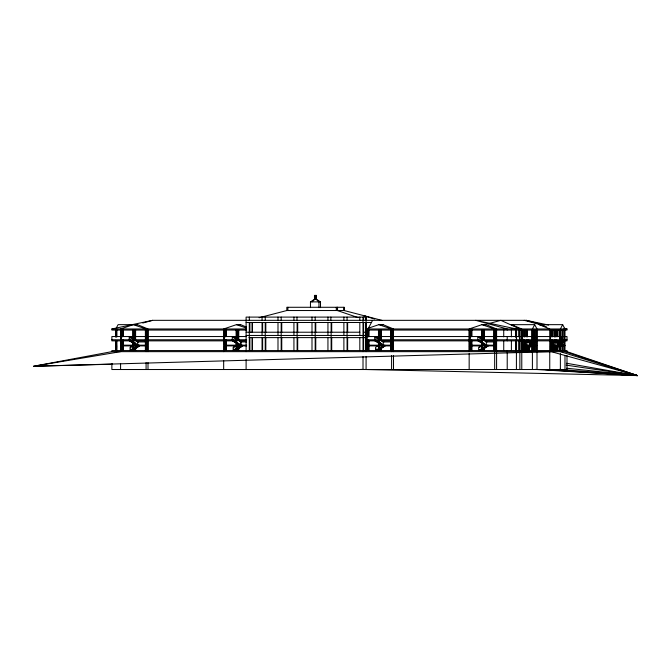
<?xml version="1.0" encoding="UTF-8"?>
<svg xmlns="http://www.w3.org/2000/svg" width="671" height="671" viewBox="0 0 671 671"><rect width="100%" height="100%" fill="white"/><g stroke="black" fill="none" stroke-linecap="round" stroke-linejoin="round"><path stroke-width="1.01" d="M524.11 347.335L525.645 341.933L525.645 345.179M525.385 346.077L524.11 350.572L524.143 345.892M529.813 342.839L528.538 347.335L528.538 350.572L529.813 346.077M530.157 345.892L528.882 350.572L528.882 349.675M552.082 347.335L553.617 341.933L556.98 341.933M553.357 346.077L552.082 350.572L552.116 345.892M557.786 342.839L556.511 347.335L556.511 350.572L557.786 346.077M558.129 345.892L556.855 350.572L556.855 349.675M116.259 328.111L118.104 324.655L137.547 324.655L148.006 328.975L148.006 351.654M368.429 328.169L372.59 320.335M521.778 369.52L521.778 328.975L511.327 324.655L534.703 324.655L532.405 328.975L532.405 369.52M549.75 369.52L549.75 328.975L539.299 324.655L562.675 324.655L560.377 328.975L560.377 351.654L637.45 375.592L360.797 369.394M311.998 301.891L315.479 298.645L320.503 301.891L320.503 307.645M310.463 307.645L310.463 301.891L315.479 298.645L318.968 301.891L318.968 307.645M135.156 344.097L130.057 347.335L130.057 350.572L138.561 345.179M130.853 347.335L132.556 346.253M133.688 348.777L130.853 350.572L130.853 348.954M135.475 348.366L134.77 348.819L134.77 350.572M132.288 350.572L139.375 346.077L139.375 345.179M238.247 344.097L233.147 347.335L233.147 350.572L241.644 345.179L241.627 346.077L234.548 350.572L234.548 349.675L236.796 349.675M233.944 347.335L235.647 346.253M239.614 346.974L233.944 350.572L233.944 348.954M238.566 348.366L237.853 348.819L237.853 350.572M235.378 350.572L242.457 346.077L242.457 345.179M380.658 344.097L375.559 347.335L375.559 350.572L384.055 345.179L384.038 346.077L376.959 350.572L376.959 349.675L379.207 349.675M379.19 348.777L376.356 350.572L376.356 348.954M380.977 348.366L380.264 348.819L380.264 350.572M377.79 350.572L384.869 346.077L384.869 345.179M483.741 344.097L478.641 347.335L478.641 350.572L487.146 345.179L487.129 346.077L480.042 350.572L480.042 349.675L482.29 349.675M479.438 347.335L481.141 346.253M480.855 349.675L485.108 346.974L485.125 347.872L482.877 347.872L482.877 348.777M484.059 348.366L483.355 348.819L483.355 350.572M480.872 350.572L487.96 346.077L487.96 345.179M246.341 327.012L240.637 324.655L236.418 324.655L223.669 328.975L223.669 351.654M393.5 351.654L393.5 328.975L383.049 324.655L378.83 324.655L366.081 328.975L566.995 328.975L566.995 330.057L366.081 330.057M496.59 351.654L496.59 328.975L486.131 324.655L481.921 324.655L469.163 328.975L469.163 351.654M135.542 325.234L137.547 324.655M238.633 325.234L240.637 324.655M381.044 325.234L383.049 324.655M484.127 325.234L486.131 324.655M142.747 323.036L152.602 320.335L526.265 320.335L548.668 325.091M487.859 323.85L500.868 320.335L519.866 328.975L519.866 369.52M259.081 317.752L286.827 310.53L344.139 310.53L381.791 320.335M246.626 330.057L111.872 330.057L111.872 328.975L152.602 320.335M535.089 369.385L637.45 375.592L566.995 351.654L111.872 351.654L33.55 366.257L112.51 364.185M521.904 350.572L521.904 345.892L531.826 345.892M550.463 350.572L550.463 345.917L564.848 345.892M120.705 350.572L120.705 345.917L121.417 345.892M123.078 345.892L122.365 345.917L122.365 350.572M226.169 345.892L225.456 345.917L225.456 350.572M366.911 345.892L366.207 345.917L366.207 350.572M368.572 345.892L367.867 345.917L367.867 350.572M469.297 350.572L469.297 345.917L470.002 345.892M471.663 345.892L470.958 345.917L470.958 350.572M246.106 322.499L371.44 322.499M294.51 322.499L293.932 322.499L293.932 335.458M328.513 322.499L327.943 322.499L327.943 335.458M310.463 301.891L320.503 301.891M111.872 328.975L246.114 328.975M246.106 332.22L359.824 332.22M363.59 332.22L365.888 332.22M246.106 335.458L366.081 335.458M130.04 338.159L130.04 336.54L147.293 336.54M148.006 336.54L232.3 336.54L240.814 341.933L246.643 341.933M237.987 336.54L233.131 336.54L241.627 341.933M238.691 336.54L246.483 336.54M366.911 336.54L374.712 336.54L383.225 341.933L392.661 341.933M375.542 338.159L375.542 336.54L477.794 336.54L486.316 341.933L495.752 341.933M483.481 336.54L478.624 336.54L487.129 341.933M484.194 336.54L521.904 336.54M522.617 336.54L549.876 336.54M550.589 336.54L566.995 336.54L566.995 340.86L560.864 340.86M248.983 337.614L366.081 337.614M111.872 339.778L133.11 339.778L133.11 330.057M148.006 339.778L223.485 339.778M246.643 339.778L236.779 339.778L236.779 330.057M468.987 339.778L379.182 339.778L379.182 330.057M531.826 339.778L482.273 339.778L482.273 330.057M549.876 339.778L532.531 339.778L532.531 330.057M550.463 339.778L566.995 339.778M246.643 340.499L224.374 340.499L224.374 345.179L246.643 345.179M550.463 340.499L564.848 340.499M130.484 340.86L111.872 340.86L111.872 336.54L129.209 336.54L129.209 340.675L131.457 340.675L131.457 341.573M232.317 336.54L232.3 340.675L234.548 340.675L234.548 341.573M374.712 336.54L374.712 340.675L376.959 340.675L376.959 341.573M477.794 336.54L477.794 340.675L480.042 340.675L480.042 341.573L478.624 340.675L478.624 339.778M534.25 344.273L529.645 344.273L528.622 339.778L528.622 340.675L533.487 340.675L533.487 341.573M556.595 340.675L557.878 345.179L556.595 339.778L556.595 340.675L561.459 340.675L561.459 341.573M135.601 340.86L234.087 340.86M239.664 340.86L246.626 340.86M367.993 340.86L376.498 340.86M381.103 340.86L479.589 340.86M485.167 340.86L529.427 340.86M534.51 340.86L557.19 340.86L557.089 342.797M235.966 341.573L233.718 341.573L233.718 340.675M481.459 341.573L479.211 341.573L479.211 340.675M129.226 336.54L137.731 341.933L147.167 341.933M530.031 341.933L525.552 341.933L525.552 345.179M534.124 341.933L536.171 341.933M562.65 341.933L564.143 341.933M533.999 342.478L529.134 342.478L529.134 341.573M557.106 342.478L561.971 342.478L561.971 343.376L557.366 343.376L557.366 342.478M134.879 344.273L137.127 344.273L137.127 346.974M483.464 344.273L484.881 344.273L484.881 345.179L477.794 340.675M562.223 344.273L557.618 344.273L557.618 343.376M116.637 345.179L115.932 345.179L115.932 340.499M550.463 345.179L564.848 345.179M534.049 345.624L534.762 345.624M536.171 345.624L536.875 345.624M564.143 345.624L564.848 345.624M120.705 345.917L133.11 345.892L133.11 350.572M236.192 345.892L224.374 345.892L224.374 350.572M246.643 345.892L236.779 345.892L236.779 350.572M469.297 345.917L481.694 345.892L481.694 350.572M532.002 345.892L536.875 345.892L536.875 350.572M137.127 346.077L139.375 346.077M240.21 346.077L242.457 346.077M382.621 346.077L384.869 346.077M485.712 346.077L487.96 346.077M530.157 346.077L525.301 346.077L525.301 346.974L525.552 345.892M558.129 346.077L553.273 346.077L553.273 346.974M534.049 346.345L534.762 346.345M137.958 346.974L135.71 346.974L135.71 347.872M241.04 346.974L238.801 346.974L238.801 347.872M383.451 346.974L381.203 346.974L381.203 347.872M486.542 346.974L484.294 346.974L484.194 350.572M524.789 347.872L529.645 347.872L529.645 346.974M552.761 347.872L556.695 347.872M378.377 348.777L380.616 348.593M133.705 349.675L131.457 349.675L131.457 350.572L138.545 346.077L138.545 345.179M545.389 369.629L637.45 375.592L564.982 351.654L564.982 328.975L562.675 324.655M559.287 369.36L637.45 375.592L551.218 351.654L33.55 366.257L120.579 351.654L120.579 328.975L133.336 324.655L146.085 328.975L146.085 351.654M566.685 368.228L637.45 375.592L566.584 363.263M566.215 365.141L637.45 375.592M563.942 328.329L566.995 328.975M524.244 320.335L542.26 325.2M526.265 320.335L544.005 325.2M539.299 324.655L546.32 326.676M511.327 324.655L514.338 325.519M374.661 319.035L364.722 316.016L366.618 316.913M481.921 324.655L494.67 328.975L494.67 351.654M378.83 324.655L391.587 328.975L391.587 351.654M236.418 324.655L246.232 327.976M358.155 317.635L337.345 310.53L337.345 307.284M477.811 339.778L486.316 345.179M375.542 336.54L384.038 341.933M374.728 339.778L383.225 345.179M378.377 342.478L375.542 340.675L375.542 339.778M374.712 340.675L381.791 345.179L381.791 344.273M232.317 339.778L240.814 345.179L240.814 341.933L240.797 345.892M235.966 342.478L233.131 340.675L233.131 339.778M232.3 340.675L239.388 345.179L239.388 344.273L237.97 344.273L237.97 343.376M130.04 336.54L138.545 341.933M129.226 339.778L137.731 345.179M129.209 340.675L136.297 345.179L136.297 344.273M534.703 324.655L537.001 328.975L537.001 369.52M561.879 339.232L561.115 336.54L561.208 340.675L561.971 343.376M561.115 339.778L561.879 342.478M534.678 341.933L533.143 336.54L533.227 340.675L534.678 345.179M533.143 339.778L533.906 342.478M534.057 343.418L529.394 343.376L529.394 342.478M528.622 340.675L529.905 345.179M566.995 351.654L566.995 350.572L111.872 350.572L111.872 351.654M566.995 355.622L566.995 369.52L111.872 369.52L111.872 363.565M564.982 355.622L564.982 369.52M564.269 330.057L564.269 339.778M564.269 340.499L564.269 345.179M564.269 345.892L564.269 350.572M564.143 330.057L564.143 350.572M562.743 330.057L562.617 339.778M562.617 340.499L562.743 350.572M561.904 330.057L561.904 339.778M561.904 340.499L561.904 345.179M561.904 345.892L561.904 350.572M561.711 342.478L561.711 341.573L556.855 341.573L556.855 340.675M560.377 353.642L560.377 369.52M559.799 330.057L559.799 345.179M559.799 345.892L559.799 350.572M559.673 330.057L559.673 339.778M559.673 340.499L559.673 345.179M559.673 345.917L559.673 350.572M557.878 346.077L557.878 346.974L553.013 346.974L553.013 347.872M557.802 330.057L557.802 336.54M557.802 346.689L557.802 350.572M557.668 330.057L557.668 336.54M557.668 346.689L557.668 350.572M557.366 347.872L557.366 348.777L552.501 348.777L552.25 350.572L552.25 349.675L557.106 349.675L557.106 348.777M557.089 330.057L557.089 336.54M556.964 330.057L556.964 336.859M556.964 340.86L556.964 342.797M556.964 348.635L556.964 350.572M556.393 330.057L556.393 336.54M556.393 339.778L556.393 342.797M556.267 330.057L556.267 336.54M556.267 339.778L556.267 342.797M555.689 330.057L555.689 336.859M555.689 340.86L555.689 342.797M555.554 330.057L555.554 336.54M555.554 340.86L555.554 342.797M555.06 330.057L554.934 336.859M554.934 339.778L554.934 345.179M554.313 330.057L554.313 336.859M554.347 339.778L554.347 342.797M554.221 330.057L554.221 336.54M554.221 340.499L554.221 342.587M553.617 341.933L553.525 345.179M553.525 345.892L552.694 349.004L552.82 345.892M552.82 330.057L552.694 336.859M552.694 340.499L552.82 345.179M551.99 330.057L552.116 336.54M551.99 339.778L552.116 345.179M551.252 330.057L551.252 336.859M551.252 340.86L551.252 350.572M550.463 330.057L550.589 345.179M536.875 330.057L536.875 339.778M536.297 330.057L536.297 339.778M536.297 340.499L536.297 345.179M536.297 345.892L536.297 350.572M536.171 330.057L536.171 350.572M534.77 330.057L534.77 339.778M534.77 340.499L534.77 350.572M534.644 330.057L534.644 339.778M534.644 340.499L534.644 345.179M534.644 345.892L534.644 350.572M534.057 330.057L534.057 339.778M534.049 340.499L534.057 345.179M534.057 345.892L534.057 350.572M533.931 330.057L533.931 339.778M533.931 340.499L533.931 345.179M533.931 345.892L533.931 350.572M533.739 342.478L533.739 341.573L528.882 341.573L528.882 340.675M532.531 340.499L532.531 345.179M532.531 345.892L532.531 350.572M531.7 330.057L531.7 339.778M531.7 340.499L531.7 345.179M531.7 345.917L531.7 350.572M529.905 346.077L529.905 346.974L525.041 346.974L524.529 349.675L524.529 348.777L529.394 348.777L529.394 347.872M529.134 348.777L529.134 349.675L524.277 349.675L524.277 350.572M527.087 330.057L527.087 336.859M527.087 340.499L527.087 342.369M526.961 330.057L526.961 336.859M526.961 339.778L526.961 345.179M526.374 330.057L526.374 336.54M526.374 339.778L526.374 342.797M526.249 330.057L526.249 336.54M526.249 340.499L526.249 342.587M524.848 330.057L524.848 336.859M524.848 340.499L524.848 345.179M524.848 345.892L524.789 348.777M524.722 330.057L524.722 336.859M524.722 340.499L524.722 345.179M524.722 345.892L524.722 349.004M524.143 330.057L524.143 336.54M524.143 340.499L524.143 345.179M524.017 330.057L524.017 336.54M524.017 339.778L524.017 345.179M524.017 345.892L524.017 350.572M522.617 330.057L522.617 345.179M522.617 350.572L522.617 345.892L522.483 350.572M522.483 330.057L522.483 339.778M522.483 340.499L522.483 345.179M521.904 330.057L521.904 339.778M519.731 330.057L519.731 350.572M519.153 330.057L519.153 336.859M519.153 340.86L519.153 350.572M519.027 330.057L519.027 336.859M519.027 340.86L519.027 350.572M516.544 330.057L516.544 350.572M516.41 351.654L516.41 328.975L475.68 320.335L507.217 328.975L507.217 330.057M516.41 352.644L516.41 369.52M515.831 330.057L515.831 337.236M515.831 340.314L515.831 350.572M515.705 330.057L515.705 336.859M515.705 340.86L515.705 350.572M511.394 330.057L511.394 336.859M511.394 340.86L511.394 350.572M507.217 336.54L507.217 340.86M507.217 350.572L507.217 351.654M507.217 352.644L507.217 369.52M503.728 330.057L503.728 336.859M503.728 340.86L503.728 350.572M496.59 352.644L496.59 369.52M496.465 330.057L496.465 339.778M496.465 350.572L496.465 345.892L482.273 345.892L482.273 350.572M495.877 330.057L495.877 339.778M495.877 340.499L495.877 345.179M495.877 345.892L495.877 350.572M495.752 330.057L495.752 350.572M494.67 352.644L494.67 369.52M494.091 330.057L494.091 350.572M493.965 330.057L493.965 339.778M493.965 340.499L493.965 345.179M493.965 345.892L493.965 350.572M486.316 341.933L486.299 345.892M485.712 345.179L485.712 346.974M484.194 330.057L484.194 339.778M484.059 330.057L484.059 339.778M484.059 347.872L484.059 350.572M483.707 347.872L483.707 348.777L481.459 348.777L481.459 349.675M483.355 330.057L483.355 339.778M483.355 343.3L483.355 345.179M482.877 342.478L482.877 343.376L484.294 344.273L484.294 343.376L482.046 343.376L482.046 342.478L480.629 342.478L480.629 341.573M482.399 330.057L482.399 339.778M482.399 343.376L482.399 345.179M482.399 345.892L482.399 350.572M482.357 340.499L482.273 345.179M481.694 330.057L481.694 339.778L469.297 339.778L469.297 330.057M481.694 340.499L481.694 345.179M481.568 330.057L481.568 339.778M481.568 340.499L481.568 345.179M481.568 345.892L481.568 350.572M479.589 336.54L479.589 338.159M471.788 330.057L471.788 336.54M471.788 340.499L471.788 345.179M471.788 345.892L471.788 350.572M471.663 330.057L471.663 336.54M471.663 339.778L471.663 350.572M471.084 330.057L471.084 336.54M471.084 339.778L471.084 350.572M470.958 330.057L470.958 336.859M470.958 340.499L470.958 345.179M470.002 330.057L470.002 350.572M469.876 330.057L469.876 339.778M469.876 340.499L469.876 345.179M469.876 345.892L469.876 350.572M469.163 353.642L469.163 369.52M393.5 355.622L393.5 369.52M393.374 330.057L393.374 339.778M393.374 350.572L393.374 345.892L379.182 345.892L379.182 350.572M392.795 330.057L392.795 339.778M392.795 340.499L392.795 345.179M392.795 345.892L392.795 350.572M392.661 330.057L392.661 350.572M391.713 330.057L391.713 339.778M391.713 340.499L391.713 345.179M391.713 345.892L391.713 350.572M391.587 355.622L391.587 369.52M391 330.057L391 350.572M390.874 330.057L390.874 339.778M390.874 340.499L390.874 345.179M390.874 345.892L390.874 350.572M383.208 341.933L383.208 345.892M382.621 346.974L382.621 344.273L380.373 344.273L380.39 342.587M382.034 346.974L382.034 347.872L379.786 347.872L379.786 348.777M381.103 330.057L381.103 339.778M381.103 347.771L381.103 350.572M380.977 330.057L380.977 339.778M380.977 347.872L380.977 350.572M380.39 330.057L380.39 339.778M380.39 348.702L380.39 350.572M380.264 330.057L380.264 339.778M380.264 342.369L380.264 344.24M379.786 342.478L379.786 343.376L381.203 344.273L381.203 343.376L378.956 343.376L378.956 342.478L377.547 342.478L377.547 341.573L376.129 341.573L376.129 340.675M379.316 330.057L379.316 339.778M379.316 345.179L379.266 340.499L379.182 345.179M379.316 345.892L379.316 350.572M378.603 330.057L378.603 339.778L366.207 339.778L366.207 330.057M378.603 340.499L378.603 345.179M378.603 350.572L378.603 345.892L366.785 345.892L366.785 350.572M378.478 330.057L378.478 339.778M378.478 340.499L378.478 345.179M378.478 345.892L378.478 350.572M376.498 336.54L376.498 338.159M368.765 336.859L368.765 330.057L368.706 336.54M368.765 340.86L368.765 350.572L368.706 345.892M368.706 340.499L368.706 345.179M368.572 330.057L368.572 336.54M368.572 339.778L368.572 350.572M367.993 330.057L367.993 336.54M367.993 339.778L367.993 350.572M367.867 330.057L367.867 336.859M367.867 340.499L367.867 345.179M366.911 330.057L366.911 350.572M366.785 330.057L366.785 339.778M366.785 340.499L366.785 345.179M366.081 351.654L366.081 317.098L246.106 317.098L246.106 351.654M366.081 356.62L366.081 369.52M365.888 317.098L365.888 320.335M365.888 322.499L365.888 350.572M363.59 317.098L363.59 320.335M363.59 322.499L363.59 350.572M363.011 317.098L363.011 351.654M363.011 356.62L363.011 369.52M359.824 317.098L359.824 320.335M359.824 322.499L359.824 335.458M359.824 337.614L359.824 350.572M347.645 322.499L347.645 332.581M347.645 337.614L347.645 350.572M347.075 317.098L347.075 320.335M347.075 322.499L347.075 350.572M344.139 310.53L344.139 307.284L286.827 307.284L286.827 310.53M343.946 307.284L343.946 310.53M343.887 317.098L343.887 320.335M343.887 322.499L343.887 335.458M343.887 337.614L343.887 350.572M337.538 307.284L337.538 310.53M336.288 307.284L336.288 310.53M331.709 322.499L331.709 332.573M331.709 337.614L331.709 350.572M331.13 322.499L331.13 350.572M330.862 317.098L330.862 320.335M327.943 317.098L327.943 320.335M327.943 337.614L327.943 350.572M315.865 295.408L315.865 298.645M315.764 322.499L315.764 332.573M315.764 337.614L315.764 350.572M315.185 317.098L315.185 320.335M315.185 322.499L315.185 350.572M315.102 295.408L315.102 298.645M311.998 317.098L311.998 320.335M311.998 322.499L311.998 335.458M311.998 337.614L311.998 350.572M297.698 322.499L297.698 332.573M297.698 337.614L297.698 350.572M297.119 322.499L297.119 350.572M296.993 317.098L296.993 320.335M293.932 317.098L293.932 320.335M293.932 337.614L293.932 350.572M287.893 307.284L287.893 310.53M281.753 322.499L281.753 332.573M281.753 337.614L281.753 350.572M281.183 317.098L281.183 320.335M281.183 322.499L281.183 350.572M277.995 317.098L277.995 320.335M277.995 322.499L277.995 335.458M277.995 337.614L277.995 350.572M265.817 322.499L265.817 332.573M265.817 337.614L265.817 350.572M265.238 317.098L265.238 320.335M265.238 322.499L265.238 350.572M262.629 332.464L262.629 322.499L262.051 322.499L262.051 335.458M262.629 337.614L262.629 350.572M262.051 317.098L262.051 320.335M262.051 337.614L262.051 350.572M252.363 322.499L252.363 332.464M252.363 337.471L252.363 350.572M252.17 322.499L252.17 332.464M252.17 337.614L252.17 350.572M249.872 322.499L249.872 332.464M249.872 337.614L249.872 350.572M249.302 317.098L249.302 320.335M249.302 322.499L249.302 350.572M246.106 359.597L246.106 369.52M240.21 345.179L240.21 346.974M239.631 346.974L239.631 347.872L237.383 347.872L237.383 348.777M238.691 330.057L238.691 339.778M238.691 347.771L238.691 350.572M238.566 330.057L238.566 339.778M238.566 347.872L238.566 350.572M238.213 347.872L238.213 348.777L235.966 348.777L235.966 349.675M237.853 330.057L237.853 339.778M237.853 343.3L237.853 345.179M237.383 342.478L237.383 343.376L238.801 344.273L238.801 343.376L236.553 343.376L236.553 342.478L235.135 342.478L235.135 341.573M236.905 330.057L236.905 339.778M236.905 343.376L236.905 345.179M236.905 345.892L236.905 350.572M236.863 340.499L236.779 345.179M236.066 330.057L236.192 339.778L224.374 339.778L224.374 330.057M236.066 340.499L236.066 345.179M236.066 345.892L236.192 350.572M234.087 336.54L234.087 338.159M226.295 330.057L226.295 336.54M226.295 340.499L226.295 345.179M226.295 345.892L226.295 350.572M226.169 330.057L226.169 336.54M226.169 339.778L226.169 350.572M225.582 330.057L225.582 336.54M225.582 339.778L225.582 350.572M225.456 330.057L225.456 336.859M225.456 340.499L225.456 345.179M224.508 330.057L224.508 350.572M223.669 360.587L223.669 369.52M148.006 362.575L148.006 369.52M147.872 330.057L147.872 339.778L133.688 339.778L133.688 330.057M147.872 350.572L147.872 345.892L133.688 345.892L133.688 350.572M147.167 330.057L147.167 350.572M146.211 330.057L146.211 339.778M146.211 340.499L146.211 345.179M146.211 345.892L146.211 350.572M146.085 362.575L146.085 369.52M145.506 330.057L145.506 350.572M145.381 330.057L145.381 339.778M145.381 340.499L145.381 345.179M145.381 345.892L145.381 350.572M137.714 341.933L137.714 345.892M136.54 346.974L136.54 347.872L134.292 347.872L134.292 348.777M135.601 330.057L135.601 339.778M135.601 347.771L135.601 350.572M135.475 330.057L135.475 339.778M135.475 347.872L135.475 350.572M135.123 348.593L132.875 348.777L132.875 349.675M134.896 330.057L134.896 339.778M134.896 342.587L134.896 344.315M134.896 348.702L134.896 350.572M134.77 330.057L134.77 339.778M134.77 342.369L134.77 344.24M134.292 342.478L134.292 343.376L135.71 344.273L135.71 343.376L133.462 343.376L133.462 342.478L132.044 342.478L132.044 341.573M133.814 330.057L133.814 339.778M133.772 340.499L133.814 345.179M133.814 345.892L133.814 350.572M133.688 340.499L133.688 345.179M133.11 340.499L133.11 345.179M132.975 330.057L132.975 339.778M132.975 340.499L132.975 345.179M132.975 345.892L132.975 350.572M130.996 336.54L130.996 338.159M130.627 340.675L130.627 341.573L132.875 341.573L132.875 342.478L130.04 340.675L130.04 339.778M123.204 330.057L123.204 336.54M123.204 340.499L123.204 345.179M123.204 345.892L123.204 350.572M123.078 330.057L123.078 336.54M123.078 339.778L123.078 350.572M122.499 344.743L122.499 346.689M122.365 330.057L122.365 336.859M122.365 340.499L122.365 345.179M121.417 330.057L121.292 350.572M120.705 330.057L120.705 339.778M120.579 363.565L120.579 369.52M116.888 330.057L116.888 336.859M116.888 340.86L116.888 350.572M116.511 330.057L116.511 336.859M116.511 340.499L116.511 345.179M116.511 350.572L116.637 345.892L115.932 345.892L115.932 350.572M115.932 330.057L115.932 336.54M115.806 330.057L115.806 337.236M115.806 340.314L115.806 350.572M316.494 295.408L314.473 295.408L314.473 298.645L316.494 298.645L316.494 295.408M147.872 340.499L120.705 340.499L120.705 345.179L147.872 345.179L147.872 340.499M393.374 340.499L366.207 340.499L366.207 345.179L393.374 345.179L393.374 340.499M496.465 340.499L469.297 340.499L469.297 345.179L496.465 345.179L496.465 340.499M536.875 340.499L521.904 340.499L521.904 345.179L536.875 345.179L536.875 340.499"/></g></svg>
